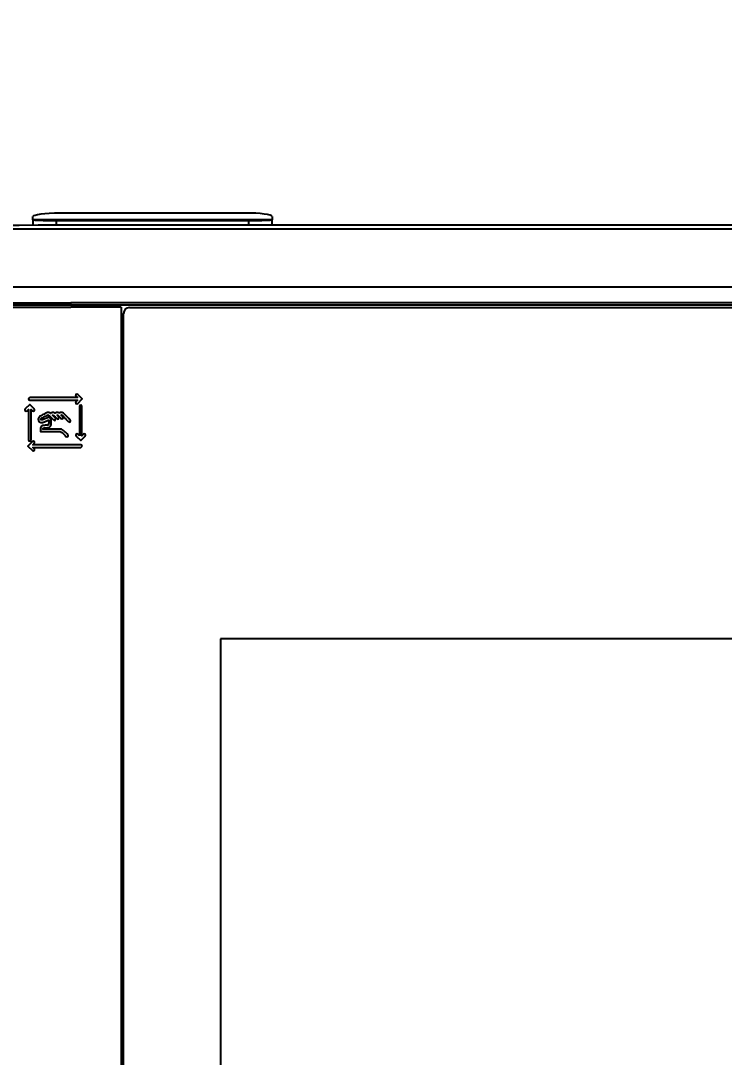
# Model space of a CAD drawing. Header units: millimetres. Extents: x 4086 to 8300, y 123 to 1549.
# Drawn here: x 6800.4 to 6860.7, y 1042.2 to 1131 of the extents above; entities that cross this region are included whole.
import ezdxf

# ---------------------------------------------------------------- set-up
doc = ezdxf.new("R2010")
doc.units = ezdxf.units.MM
for name, color, linetype in [('00_COMPONENTS', 7, 'Continuous'), ('layer 4', 7, 'Continuous'), ('尺寸', 3, 'Continuous')]:
    doc.layers.add(name, color=color, linetype=linetype)
doc.styles.add('思源黑', font='SourceHanSansCN-Normal.ttf')
doc.dimstyles.get("Standard").update_dxf_attribs({"dimscale": 6, "dimtxt": 7, "dimasz": 3, "dimexe": 0.18, "dimexo": 0.0625, "dimgap": 0.8, "dimtad": 1, "dimtoh": 1, "dimdec": 1, "dimzin": 0, "dimdsep": 46, "dimtxsty": '思源黑', "dimcen": 0.09, "dimclrd": 256, "dimclre": 256, "dimclrt": 256, "dimadec": 0, "dimazin": 2, "dimtfac": 1, "dimtdec": 1, "dimtofl": 0, "dimtmove": 0, "dimatfit": 3, "dimfxl": 1, "dimtolj": 1, "dimtzin": 0, "dimarcsym": 0})

# ---------------------------------------------------------------- blocks, each defined once
blk = doc.blocks.new('*D484')
at = {"layer": 'Defpoints', "color": 0}
for p in [(7029.45, 1173.623), (6763.612, 1092.597), (7029.45, 1092.164)]:
    blk.add_point(p, dxfattribs=at)
at = {"layer": '尺寸', "lineweight": -2}
for p, q in [((6763.612, 1092.785), (6763.612, 1174.163)), ((7029.45, 1092.352), (7029.45, 1174.163)), ((6772.612, 1173.623), (7020.45, 1173.623))]:
    blk.add_line(p, q, dxfattribs=at)
at = {"layer": '尺寸'}
for points in [[(6772.612, 1175.123), (6772.612, 1172.123), (6763.612, 1173.623)], [(7020.45, 1172.123), (7020.45, 1175.123), (7029.45, 1173.623)]]:
    blk.add_solid(points, dxfattribs=at)
at = {"layer": '尺寸', "insert": (6937.923, 1195.746), "char_height": 21, "attachment_point": 5, "style": '思源黑'}
blk.add_mtext('\\A1;\\A1;265.8', dxfattribs=at)
blk = doc.blocks.new('*D487')
at = {"layer": 'Defpoints', "color": 0}
for p in [(7037.408, 1245.703), (6763.612, 1092.785), (7037.408, 1073.181)]:
    blk.add_point(p, dxfattribs=at)
at = {"layer": '尺寸', "lineweight": -2}
for p, q in [((6763.612, 1092.972), (6763.612, 1246.243)), ((6772.612, 1245.703), (7028.408, 1245.703)), ((7037.408, 1073.368), (7037.408, 1246.243))]:
    blk.add_line(p, q, dxfattribs=at)
at = {"layer": '尺寸'}
for points in [[(6772.612, 1247.203), (6772.612, 1244.203), (6763.612, 1245.703)], [(7028.408, 1244.203), (7028.408, 1247.203), (7037.408, 1245.703)]]:
    blk.add_solid(points, dxfattribs=at)
at = {"layer": '尺寸', "insert": (6935.79, 1267.826), "char_height": 21, "attachment_point": 5, "style": '思源黑'}
blk.add_mtext('\\A1;\\A1;273.8', dxfattribs=at)

msp = doc.modelspace()

# ---------------------------------------------------------------- linework, layer by layer
at = {"layer": '00_COMPONENTS', "color": 7, "linetype": 'Continuous'}
for p, q in [((6819.667, 1114.514), (6803.767, 1114.497)), ((6801.467, 1113.939), (6801.467, 1114.205)), ((6801.467, 1113.939), (6801.467, 1113.461)), ((6821.967, 1113.939), (6801.467, 1113.939)), ((6803.467, 1113.878), (6803.467, 1113.461)), ((6803.467, 1113.878), (6819.967, 1113.878)), ((6819.967, 1113.463), (6819.967, 1113.878)), ((6821.967, 1114.228), (6821.967, 1113.939)), ((6821.967, 1113.464), (6821.967, 1113.939)), ((6804.727, 1106.665), (6804.727, 1106.815)), ((6988.34, 1106.815), (6804.727, 1106.815)), ((6804.727, 1106.665), (6988.34, 1106.665)), ((6809.034, 1106.465), (6804.727, 1106.465)), ((6809.034, 1106.465), (6809.034, 961.612)), ((6809.734, 1106.415), (6981.334, 1106.415)), ((6809.234, 962.162), (6809.234, 1105.915)), ((6817.534, 1078.038), (6817.534, 990.038)), ((6973.534, 1078.038), (6817.534, 1078.038))]:
    msp.add_line(p, q, dxfattribs=at)
msp.add_arc((6809.734, 1105.915), 0.5, 90, 180, dxfattribs=at)
for centre, major_axis, ratio, start_param, end_param in [((6803.767, 1114.208), (2.3, 0.003), 0.125543, 1.570657, 3.141453), ((6819.667, 1114.225), (2.3, 0.003), 0.125543, -0.000139, 1.570657), ((6803.467, 1113.93), (2, 0), 0.026186, 3.141593, 4.712389), ((6819.967, 1113.93), (2, 0), 0.026186, -1.570796, 0)]:
    msp.add_ellipse(centre, major_axis=major_axis, ratio=ratio, start_param=start_param, end_param=end_param, dxfattribs=at)
for points, knots in [([(6999.183, 1113.463), (6982.075, 1113.472), (6947.859, 1113.465), (6896.534, 1113.47), (6845.209, 1113.461), (6810.993, 1113.478), (6793.885, 1113.453)], [0, 0, 0, 0, 0.250002, 0.500002, 0.750003, 1, 1, 1, 1]), ([(6794.244, 1113.156), (6811.292, 1113.172), (6845.388, 1113.159), (6879.485, 1113.164), (6896.534, 1113.164)], [0, 0, 0, 0, 0.499993, 1, 1, 1, 1]), ([(6896.534, 1108.165), (6892.435, 1108.165), (6884.238, 1108.165), (6871.943, 1108.165), (6859.647, 1108.165), (6847.352, 1108.165), (6835.056, 1108.165), (6824.81, 1108.165), (6816.613, 1108.165), (6810.465, 1108.165), (6804.317, 1108.164), (6798.171, 1108.165), (6792.02, 1108.161), (6786.898, 1108.153), (6782.805, 1108.082), (6779.737, 1107.911), (6776.694, 1107.469), (6773.751, 1106.452), (6771.78, 1104.717), (6770.687, 1102.984), (6769.89, 1101.088), (6769.318, 1098.576), (6769.05, 1095.513), (6768.976, 1092.443), (6768.943, 1089.371), (6768.919, 1086.296), (6768.904, 1082.193), (6768.904, 1077.068), (6768.904, 1068.872), (6768.904, 1058.629), (6768.904, 1046.334), (6768.904, 1034.038), (6768.904, 1021.743), (6768.904, 1009.448), (6768.904, 999.206), (6768.904, 991.007), (6768.904, 985.882), (6768.919, 981.779), (6768.944, 978.707), (6768.976, 975.635), (6769.051, 972.564), (6769.318, 969.496), (6770.002, 966.488), (6771.385, 963.696), (6773.753, 961.632), (6776.68, 960.609), (6779.725, 960.166), (6782.802, 959.995), (6786.901, 959.924), (6792.022, 959.916), (6798.17, 959.911), (6804.317, 959.912), (6810.465, 959.912), (6816.613, 959.912), (6824.81, 959.912), (6835.056, 959.912), (6847.352, 959.912), (6859.647, 959.912), (6871.943, 959.912), (6884.238, 959.912), (6892.435, 959.912), (6896.534, 959.912)], [0, 0, 0, 0, 0.031258, 0.062515, 0.093773, 0.12503, 0.156288, 0.187546, 0.203174, 0.218804, 0.234431, 0.250064, 0.265681, 0.281339, 0.289127, 0.296905, 0.304752, 0.31255, 0.3203, 0.3242, 0.328112, 0.335929, 0.343723, 0.351535, 0.359344, 0.367155, 0.374992, 0.390635, 0.406242, 0.437497, 0.468755, 0.500012, 0.53127, 0.562527, 0.593784, 0.609382, 0.625053, 0.632872, 0.640675, 0.648485, 0.656303, 0.664103, 0.671927, 0.679731, 0.68745, 0.6952, 0.703045, 0.71088, 0.718683, 0.734311, 0.749937, 0.765568, 0.781197, 0.796825, 0.812455, 0.843712, 0.87497, 0.906227, 0.937485, 0.968742, 1, 1, 1, 1]), ([(6778.707, 1106.381), (6779.781, 1106.531), (6781.947, 1106.696), (6785.2, 1106.787), (6788.455, 1106.803), (6792.794, 1106.808), (6798.218, 1106.816), (6802.557, 1106.814), (6804.727, 1106.815)], [0, 0, 0, 0, 0.124963, 0.249962, 0.374967, 0.499974, 0.749987, 1, 1, 1, 1]), ([(6778.729, 1106.232), (6779.794, 1106.382), (6781.954, 1106.546), (6785.202, 1106.637), (6788.455, 1106.653), (6792.794, 1106.658), (6798.218, 1106.666), (6802.557, 1106.664), (6804.727, 1106.665)], [0, 0, 0, 0, 0.125, 0.25, 0.375, 0.5, 0.75, 1, 1, 1, 1]), ([(6778.757, 1106.034), (6779.65, 1106.164), (6782.898, 1106.429), (6791.566, 1106.466), (6799.328, 1106.465), (6804.727, 1106.465)], [0, 0, 0, 0, 0.10497, 0.377449, 1, 1, 1, 1])]:
    msp.add_open_spline(points, degree=3, knots=knots, dxfattribs=at)
at = {"layer": 'layer 4', "color": 7}
for points, knots in [([(6805.159, 1098.36), (6805.159, 1098.36), (6805.281, 1098.482), (6805.281, 1098.482), (6805.281, 1098.482), (6805.281, 1098.482), (6801.196, 1098.482), (6801.196, 1098.482), (6801.196, 1098.482), (6801.135, 1098.482), (6801.087, 1098.53), (6801.087, 1098.591), (6801.087, 1098.591), (6801.087, 1098.652), (6801.135, 1098.7), (6801.196, 1098.7), (6801.196, 1098.7), (6801.196, 1098.7), (6805.281, 1098.7), (6805.281, 1098.7), (6805.281, 1098.7), (6805.281, 1098.7), (6805.159, 1098.823), (6805.159, 1098.823), (6805.159, 1098.823), (6805.137, 1098.844), (6805.126, 1098.872), (6805.126, 1098.9), (6805.126, 1098.9), (6805.126, 1098.928), (6805.137, 1098.956), (6805.159, 1098.977), (6805.159, 1098.977), (6805.202, 1099.02), (6805.27, 1099.02), (6805.313, 1098.977), (6805.313, 1098.977), (6805.313, 1098.977), (6805.699, 1098.591), (6805.699, 1098.591), (6805.699, 1098.591), (6805.699, 1098.591), (6805.313, 1098.205), (6805.313, 1098.205), (6805.313, 1098.205), (6805.27, 1098.162), (6805.202, 1098.162), (6805.159, 1098.205), (6805.159, 1098.205), (6805.137, 1098.227), (6805.126, 1098.255), (6805.126, 1098.283), (6805.126, 1098.283), (6805.126, 1098.31), (6805.137, 1098.338), (6805.159, 1098.36)], [0, 0, 0, 0, 0.066667, 0.066667, 0.066667, 0.066667, 0.133333, 0.133333, 0.133333, 0.133333, 0.2, 0.2, 0.2, 0.2, 0.266667, 0.266667, 0.266667, 0.266667, 0.333333, 0.333333, 0.333333, 0.333333, 0.4, 0.4, 0.4, 0.4, 0.466667, 0.466667, 0.466667, 0.466667, 0.533333, 0.533333, 0.533333, 0.533333, 0.6, 0.6, 0.6, 0.6, 0.666667, 0.666667, 0.666667, 0.666667, 0.733333, 0.733333, 0.733333, 0.733333, 0.8, 0.8, 0.8, 0.8, 0.866667, 0.866667, 0.866667, 0.866667, 1, 1, 1, 1]), ([(6801.428, 1097.576), (6801.428, 1097.576), (6801.306, 1097.699), (6801.306, 1097.699), (6801.306, 1097.699), (6801.306, 1097.699), (6801.306, 1095.081), (6801.306, 1095.081), (6801.306, 1095.081), (6801.306, 1095.02), (6801.258, 1094.972), (6801.196, 1094.972), (6801.196, 1094.972), (6801.135, 1094.972), (6801.087, 1095.02), (6801.087, 1095.081), (6801.087, 1095.081), (6801.087, 1095.081), (6801.087, 1097.699), (6801.087, 1097.699), (6801.087, 1097.699), (6801.087, 1097.699), (6800.965, 1097.576), (6800.965, 1097.576), (6800.965, 1097.576), (6800.922, 1097.533), (6800.854, 1097.533), (6800.811, 1097.576), (6800.811, 1097.576), (6800.789, 1097.598), (6800.778, 1097.626), (6800.778, 1097.654), (6800.778, 1097.654), (6800.778, 1097.681), (6800.789, 1097.709), (6800.811, 1097.731), (6800.811, 1097.731), (6800.811, 1097.731), (6801.196, 1098.117), (6801.196, 1098.117), (6801.196, 1098.117), (6801.196, 1098.117), (6801.582, 1097.731), (6801.582, 1097.731), (6801.582, 1097.731), (6801.604, 1097.709), (6801.615, 1097.681), (6801.615, 1097.654), (6801.615, 1097.654), (6801.615, 1097.626), (6801.604, 1097.598), (6801.582, 1097.576), (6801.582, 1097.576), (6801.539, 1097.533), (6801.471, 1097.533), (6801.428, 1097.576)], [0, 0, 0, 0, 0.066667, 0.066667, 0.066667, 0.066667, 0.133333, 0.133333, 0.133333, 0.133333, 0.2, 0.2, 0.2, 0.2, 0.266667, 0.266667, 0.266667, 0.266667, 0.333333, 0.333333, 0.333333, 0.333333, 0.4, 0.4, 0.4, 0.4, 0.466667, 0.466667, 0.466667, 0.466667, 0.533333, 0.533333, 0.533333, 0.533333, 0.6, 0.6, 0.6, 0.6, 0.666667, 0.666667, 0.666667, 0.666667, 0.733333, 0.733333, 0.733333, 0.733333, 0.8, 0.8, 0.8, 0.8, 0.866667, 0.866667, 0.866667, 0.866667, 1, 1, 1, 1]), ([(6803.729, 1097.371), (6803.754, 1097.387), (6803.788, 1097.405), (6803.815, 1097.415), (6803.815, 1097.415), (6803.849, 1097.427), (6803.883, 1097.434), (6803.916, 1097.434), (6803.916, 1097.434), (6803.945, 1097.434), (6803.972, 1097.43), (6803.998, 1097.421), (6803.998, 1097.421), (6804.011, 1097.416), (6804.023, 1097.411), (6804.035, 1097.404), (6804.035, 1097.404), (6804.078, 1097.378), (6804.186, 1097.279), (6804.357, 1097.106), (6804.357, 1097.106), (6804.42, 1097.042), (6804.482, 1096.979), (6804.541, 1096.916), (6804.541, 1096.916), (6804.599, 1096.856), (6804.638, 1096.814), (6804.659, 1096.789), (6804.659, 1096.789), (6804.677, 1096.768), (6804.686, 1096.743), (6804.686, 1096.718), (6804.686, 1096.718), (6804.686, 1096.687), (6804.673, 1096.657), (6804.648, 1096.635), (6804.648, 1096.635), (6804.602, 1096.595), (6804.534, 1096.6), (6804.494, 1096.647), (6804.494, 1096.647), (6804.475, 1096.668), (6804.438, 1096.708), (6804.383, 1096.766), (6804.383, 1096.766), (6804.325, 1096.828), (6804.264, 1096.89), (6804.202, 1096.953), (6804.202, 1096.953), (6804.131, 1097.025), (6804.07, 1097.084), (6804.021, 1097.131), (6804.021, 1097.131), (6803.968, 1097.18), (6803.929, 1097.209), (6803.918, 1097.216), (6803.918, 1097.216), (6803.912, 1097.216), (6803.905, 1097.215), (6803.897, 1097.212), (6803.897, 1097.212), (6803.945, 1097.162), (6803.992, 1097.111), (6804.038, 1097.058), (6804.038, 1097.058), (6804.056, 1097.037), (6804.065, 1097.011), (6804.065, 1096.986), (6804.065, 1096.986), (6804.065, 1096.956), (6804.052, 1096.926), (6804.026, 1096.904), (6804.026, 1096.904), (6803.98, 1096.864), (6803.912, 1096.869), (6803.872, 1096.915), (6803.872, 1096.915), (6803.821, 1096.975), (6803.768, 1097.032), (6803.714, 1097.088), (6803.714, 1097.088), (6803.646, 1097.157), (6803.592, 1097.201), (6803.565, 1097.216), (6803.565, 1097.216), (6803.557, 1097.216), (6803.548, 1097.214), (6803.536, 1097.21), (6803.536, 1097.21), (6803.583, 1097.161), (6803.616, 1097.105), (6803.661, 1097.053), (6803.661, 1097.053), (6803.679, 1097.032), (6803.688, 1097.006), (6803.688, 1096.981), (6803.688, 1096.981), (6803.688, 1096.951), (6803.675, 1096.921), (6803.649, 1096.899), (6803.649, 1096.899), (6803.603, 1096.859), (6803.535, 1096.864), (6803.495, 1096.91), (6803.495, 1096.91), (6803.444, 1096.97), (6803.391, 1097.027), (6803.337, 1097.082), (6803.337, 1097.082), (6803.269, 1097.152), (6803.214, 1097.196), (6803.188, 1097.211), (6803.188, 1097.211), (6803.18, 1097.211), (6803.171, 1097.209), (6803.159, 1097.205), (6803.159, 1097.205), (6803.199, 1097.166), (6803.23, 1097.12), (6803.273, 1097.073), (6803.273, 1097.073), (6803.318, 1097.025), (6803.36, 1096.978), (6803.398, 1096.932), (6803.398, 1096.932), (6803.416, 1096.911), (6803.425, 1096.886), (6803.425, 1096.861), (6803.425, 1096.861), (6803.425, 1096.831), (6803.411, 1096.8), (6803.385, 1096.778), (6803.385, 1096.778), (6803.339, 1096.739), (6803.271, 1096.745), (6803.232, 1096.791), (6803.232, 1096.791), (6803.195, 1096.834), (6803.156, 1096.879), (6803.113, 1096.925), (6803.113, 1096.925), (6803.062, 1096.98), (6803.014, 1097.029), (6802.969, 1097.072), (6802.969, 1097.072), (6802.917, 1097.121), (6802.872, 1097.159), (6802.836, 1097.185), (6802.836, 1097.185), (6802.818, 1097.198), (6802.797, 1097.21), (6802.785, 1097.215), (6802.785, 1097.215), (6802.781, 1097.215), (6802.774, 1097.213), (6802.766, 1097.21), (6802.766, 1097.21), (6802.748, 1097.206), (6802.727, 1097.198), (6802.701, 1097.188), (6802.701, 1097.188), (6802.652, 1097.168), (6802.591, 1097.14), (6802.519, 1097.104), (6802.519, 1097.104), (6802.405, 1097.048), (6802.287, 1096.984), (6802.166, 1096.914), (6802.166, 1096.914), (6802.156, 1096.899), (6802.149, 1096.884), (6802.145, 1096.869), (6802.145, 1096.869), (6802.143, 1096.863), (6802.142, 1096.855), (6802.142, 1096.848), (6802.142, 1096.848), (6802.142, 1096.837), (6802.144, 1096.825), (6802.147, 1096.817), (6802.147, 1096.817), (6802.153, 1096.804), (6802.159, 1096.797), (6802.166, 1096.794), (6802.166, 1096.794), (6802.176, 1096.79), (6802.196, 1096.788), (6802.226, 1096.788), (6802.226, 1096.788), (6802.237, 1096.788), (6802.32, 1096.82), (6802.477, 1096.886), (6802.477, 1096.886), (6802.559, 1096.92), (6802.617, 1096.944), (6802.651, 1096.957), (6802.651, 1096.957), (6802.679, 1096.967), (6802.703, 1096.976), (6802.722, 1096.982), (6802.722, 1096.982), (6802.751, 1096.991), (6802.775, 1096.995), (6802.794, 1096.995), (6802.794, 1096.995), (6802.856, 1096.995), (6802.908, 1096.981), (6802.949, 1096.952), (6802.949, 1096.952), (6802.964, 1096.942), (6802.977, 1096.931), (6802.988, 1096.917), (6802.988, 1096.917), (6802.999, 1096.904), (6803.008, 1096.89), (6803.016, 1096.874), (6803.016, 1096.874), (6803.031, 1096.843), (6803.038, 1096.808), (6803.038, 1096.768), (6803.038, 1096.768), (6803.038, 1096.768), (6803.036, 1096.547), (6803.036, 1096.547), (6803.036, 1096.547), (6803.036, 1096.547), (6803.035, 1096.464), (6803.035, 1096.464), (6803.035, 1096.464), (6803.035, 1096.394), (6803.016, 1096.324), (6802.986, 1096.27), (6802.986, 1096.27), (6802.97, 1096.242), (6802.937, 1096.208), (6802.914, 1096.188), (6802.914, 1096.188), (6802.901, 1096.178), (6802.888, 1096.17), (6802.874, 1096.163), (6802.874, 1096.163), (6802.853, 1096.152), (6802.83, 1096.144), (6802.806, 1096.14), (6802.806, 1096.14), (6802.771, 1096.133), (6802.73, 1096.127), (6802.682, 1096.123), (6802.682, 1096.123), (6802.654, 1096.12), (6802.613, 1096.117), (6802.559, 1096.114), (6802.559, 1096.114), (6802.492, 1096.109), (6802.445, 1096.106), (6802.418, 1096.102), (6802.418, 1096.102), (6802.383, 1096.098), (6802.353, 1096.082), (6802.343, 1096.077), (6802.343, 1096.077), (6802.337, 1096.065), (6802.333, 1096.05), (6802.329, 1096.031), (6802.329, 1096.031), (6802.328, 1096.023), (6802.327, 1096.015), (6802.326, 1096.007), (6802.326, 1096.007), (6802.326, 1096.007), (6803.82, 1096.007), (6803.82, 1096.007), (6803.82, 1096.007), (6803.876, 1096.007), (6803.94, 1095.985), (6804.011, 1095.943), (6804.011, 1095.943), (6804.063, 1095.912), (6804.121, 1095.869), (6804.184, 1095.814), (6804.184, 1095.814), (6804.235, 1095.77), (6804.287, 1095.719), (6804.341, 1095.663), (6804.341, 1095.663), (6804.386, 1095.616), (6804.427, 1095.571), (6804.464, 1095.526), (6804.464, 1095.526), (6804.481, 1095.506), (6804.489, 1095.481), (6804.489, 1095.456), (6804.489, 1095.456), (6804.489, 1095.425), (6804.476, 1095.395), (6804.45, 1095.373), (6804.45, 1095.373), (6804.403, 1095.334), (6804.335, 1095.34), (6804.296, 1095.387), (6804.296, 1095.387), (6804.262, 1095.427), (6804.225, 1095.469), (6804.184, 1095.512), (6804.184, 1095.512), (6804.134, 1095.564), (6804.086, 1095.61), (6804.04, 1095.65), (6804.04, 1095.65), (6803.987, 1095.696), (6803.94, 1095.731), (6803.899, 1095.755), (6803.899, 1095.755), (6803.879, 1095.767), (6803.861, 1095.776), (6803.846, 1095.782), (6803.846, 1095.782), (6803.834, 1095.786), (6803.826, 1095.788), (6803.82, 1095.788), (6803.82, 1095.788), (6803.82, 1095.788), (6802.129, 1095.788), (6802.129, 1095.788), (6802.129, 1095.788), (6802.129, 1095.788), (6802.114, 1095.88), (6802.114, 1095.88), (6802.114, 1095.88), (6802.109, 1095.907), (6802.107, 1095.935), (6802.107, 1095.965), (6802.107, 1095.965), (6802.107, 1095.998), (6802.109, 1096.039), (6802.114, 1096.068), (6802.114, 1096.068), (6802.121, 1096.111), (6802.134, 1096.148), (6802.151, 1096.18), (6802.151, 1096.18), (6802.169, 1096.213), (6802.192, 1096.24), (6802.219, 1096.261), (6802.219, 1096.261), (6802.228, 1096.268), (6802.237, 1096.274), (6802.247, 1096.28), (6802.247, 1096.28), (6802.281, 1096.298), (6802.328, 1096.311), (6802.39, 1096.319), (6802.39, 1096.319), (6802.422, 1096.323), (6802.474, 1096.327), (6802.545, 1096.331), (6802.545, 1096.331), (6802.598, 1096.335), (6802.636, 1096.338), (6802.662, 1096.34), (6802.662, 1096.34), (6802.702, 1096.344), (6802.746, 1096.352), (6802.774, 1096.357), (6802.774, 1096.357), (6802.783, 1096.361), (6802.791, 1096.369), (6802.798, 1096.38), (6802.798, 1096.38), (6802.811, 1096.402), (6802.817, 1096.43), (6802.817, 1096.464), (6802.817, 1096.464), (6802.817, 1096.464), (6802.818, 1096.55), (6802.818, 1096.55), (6802.818, 1096.55), (6802.818, 1096.55), (6802.819, 1096.774), (6802.819, 1096.774), (6802.819, 1096.774), (6802.816, 1096.775), (6802.808, 1096.774), (6802.8, 1096.774), (6802.8, 1096.774), (6802.786, 1096.769), (6802.753, 1096.762), (6802.729, 1096.753), (6802.729, 1096.753), (6802.697, 1096.74), (6802.641, 1096.718), (6802.561, 1096.684), (6802.561, 1096.684), (6802.475, 1096.649), (6802.414, 1096.624), (6802.378, 1096.61), (6802.378, 1096.61), (6802.348, 1096.598), (6802.322, 1096.59), (6802.302, 1096.583), (6802.302, 1096.583), (6802.271, 1096.574), (6802.246, 1096.569), (6802.226, 1096.569), (6802.226, 1096.569), (6802.201, 1096.569), (6802.179, 1096.571), (6802.161, 1096.573), (6802.161, 1096.573), (6802.133, 1096.576), (6802.108, 1096.582), (6802.085, 1096.591), (6802.085, 1096.591), (6802.066, 1096.599), (6802.049, 1096.608), (6802.033, 1096.619), (6802.033, 1096.619), (6801.999, 1096.644), (6801.971, 1096.678), (6801.95, 1096.721), (6801.95, 1096.721), (6801.937, 1096.748), (6801.929, 1096.776), (6801.925, 1096.804), (6801.925, 1096.804), (6801.923, 1096.817), (6801.922, 1096.83), (6801.922, 1096.843), (6801.922, 1096.843), (6801.922, 1096.872), (6801.927, 1096.902), (6801.936, 1096.932), (6801.936, 1096.932), (6801.949, 1096.977), (6801.972, 1097.021), (6802.005, 1097.064), (6802.005, 1097.064), (6802.005, 1097.064), (6802.018, 1097.081), (6802.018, 1097.081), (6802.018, 1097.081), (6802.018, 1097.081), (6802.036, 1097.091), (6802.036, 1097.091), (6802.036, 1097.091), (6802.169, 1097.168), (6802.297, 1097.238), (6802.421, 1097.3), (6802.421, 1097.3), (6802.499, 1097.339), (6802.566, 1097.369), (6802.62, 1097.391), (6802.62, 1097.391), (6802.694, 1097.42), (6802.75, 1097.434), (6802.789, 1097.434), (6802.789, 1097.434), (6802.819, 1097.434), (6802.85, 1097.426), (6802.884, 1097.41), (6802.884, 1097.41), (6802.908, 1097.399), (6802.934, 1097.383), (6802.962, 1097.363), (6802.962, 1097.363), (6802.967, 1097.36), (6802.972, 1097.356), (6802.978, 1097.352), (6802.978, 1097.352), (6802.987, 1097.359), (6802.996, 1097.365), (6803.006, 1097.371), (6803.006, 1097.371), (6803.032, 1097.387), (6803.058, 1097.4), (6803.085, 1097.41), (6803.085, 1097.41), (6803.119, 1097.422), (6803.153, 1097.429), (6803.186, 1097.429), (6803.186, 1097.429), (6803.215, 1097.429), (6803.242, 1097.425), (6803.268, 1097.416), (6803.268, 1097.416), (6803.28, 1097.411), (6803.293, 1097.406), (6803.305, 1097.399), (6803.305, 1097.399), (6803.32, 1097.39), (6803.339, 1097.377), (6803.359, 1097.36), (6803.359, 1097.36), (6803.367, 1097.366), (6803.375, 1097.371), (6803.383, 1097.376), (6803.383, 1097.376), (6803.409, 1097.392), (6803.435, 1097.405), (6803.462, 1097.415), (6803.462, 1097.415), (6803.496, 1097.427), (6803.53, 1097.434), (6803.563, 1097.434), (6803.563, 1097.434), (6803.592, 1097.434), (6803.619, 1097.43), (6803.645, 1097.421), (6803.645, 1097.421), (6803.658, 1097.416), (6803.67, 1097.411), (6803.682, 1097.404), (6803.682, 1097.404), (6803.695, 1097.396), (6803.711, 1097.385), (6803.729, 1097.371)], [0, 0, 0, 0, 0.007692, 0.007692, 0.007692, 0.007692, 0.015385, 0.015385, 0.015385, 0.015385, 0.023077, 0.023077, 0.023077, 0.023077, 0.030769, 0.030769, 0.030769, 0.030769, 0.038462, 0.038462, 0.038462, 0.038462, 0.046154, 0.046154, 0.046154, 0.046154, 0.053846, 0.053846, 0.053846, 0.053846, 0.061538, 0.061538, 0.061538, 0.061538, 0.069231, 0.069231, 0.069231, 0.069231, 0.076923, 0.076923, 0.076923, 0.076923, 0.084615, 0.084615, 0.084615, 0.084615, 0.092308, 0.092308, 0.092308, 0.092308, 0.1, 0.1, 0.1, 0.1, 0.107692, 0.107692, 0.107692, 0.107692, 0.115385, 0.115385, 0.115385, 0.115385, 0.123077, 0.123077, 0.123077, 0.123077, 0.130769, 0.130769, 0.130769, 0.130769, 0.138462, 0.138462, 0.138462, 0.138462, 0.146154, 0.146154, 0.146154, 0.146154, 0.153846, 0.153846, 0.153846, 0.153846, 0.161538, 0.161538, 0.161538, 0.161538, 0.169231, 0.169231, 0.169231, 0.169231, 0.176923, 0.176923, 0.176923, 0.176923, 0.184615, 0.184615, 0.184615, 0.184615, 0.192308, 0.192308, 0.192308, 0.192308, 0.2, 0.2, 0.2, 0.2, 0.207692, 0.207692, 0.207692, 0.207692, 0.215385, 0.215385, 0.215385, 0.215385, 0.223077, 0.223077, 0.223077, 0.223077, 0.230769, 0.230769, 0.230769, 0.230769, 0.238462, 0.238462, 0.238462, 0.238462, 0.246154, 0.246154, 0.246154, 0.246154, 0.253846, 0.253846, 0.253846, 0.253846, 0.261538, 0.261538, 0.261538, 0.261538, 0.269231, 0.269231, 0.269231, 0.269231, 0.276923, 0.276923, 0.276923, 0.276923, 0.284615, 0.284615, 0.284615, 0.284615, 0.292308, 0.292308, 0.292308, 0.292308, 0.3, 0.3, 0.3, 0.3, 0.307692, 0.307692, 0.307692, 0.307692, 0.315385, 0.315385, 0.315385, 0.315385, 0.323077, 0.323077, 0.323077, 0.323077, 0.330769, 0.330769, 0.330769, 0.330769, 0.338462, 0.338462, 0.338462, 0.338462, 0.346154, 0.346154, 0.346154, 0.346154, 0.353846, 0.353846, 0.353846, 0.353846, 0.361538, 0.361538, 0.361538, 0.361538, 0.369231, 0.369231, 0.369231, 0.369231, 0.376923, 0.376923, 0.376923, 0.376923, 0.384615, 0.384615, 0.384615, 0.384615, 0.392308, 0.392308, 0.392308, 0.392308, 0.4, 0.4, 0.4, 0.4, 0.407692, 0.407692, 0.407692, 0.407692, 0.415385, 0.415385, 0.415385, 0.415385, 0.423077, 0.423077, 0.423077, 0.423077, 0.430769, 0.430769, 0.430769, 0.430769, 0.438462, 0.438462, 0.438462, 0.438462, 0.446154, 0.446154, 0.446154, 0.446154, 0.453846, 0.453846, 0.453846, 0.453846, 0.461538, 0.461538, 0.461538, 0.461538, 0.469231, 0.469231, 0.469231, 0.469231, 0.476923, 0.476923, 0.476923, 0.476923, 0.484615, 0.484615, 0.484615, 0.484615, 0.492308, 0.492308, 0.492308, 0.492308, 0.5, 0.5, 0.5, 0.5, 0.507692, 0.507692, 0.507692, 0.507692, 0.515385, 0.515385, 0.515385, 0.515385, 0.523077, 0.523077, 0.523077, 0.523077, 0.530769, 0.530769, 0.530769, 0.530769, 0.538462, 0.538462, 0.538462, 0.538462, 0.546154, 0.546154, 0.546154, 0.546154, 0.553846, 0.553846, 0.553846, 0.553846, 0.561538, 0.561538, 0.561538, 0.561538, 0.569231, 0.569231, 0.569231, 0.569231, 0.576923, 0.576923, 0.576923, 0.576923, 0.584615, 0.584615, 0.584615, 0.584615, 0.592308, 0.592308, 0.592308, 0.592308, 0.6, 0.6, 0.6, 0.6, 0.607692, 0.607692, 0.607692, 0.607692, 0.615385, 0.615385, 0.615385, 0.615385, 0.623077, 0.623077, 0.623077, 0.623077, 0.630769, 0.630769, 0.630769, 0.630769, 0.638462, 0.638462, 0.638462, 0.638462, 0.646154, 0.646154, 0.646154, 0.646154, 0.653846, 0.653846, 0.653846, 0.653846, 0.661538, 0.661538, 0.661538, 0.661538, 0.669231, 0.669231, 0.669231, 0.669231, 0.676923, 0.676923, 0.676923, 0.676923, 0.684615, 0.684615, 0.684615, 0.684615, 0.692308, 0.692308, 0.692308, 0.692308, 0.7, 0.7, 0.7, 0.7, 0.707692, 0.707692, 0.707692, 0.707692, 0.715385, 0.715385, 0.715385, 0.715385, 0.723077, 0.723077, 0.723077, 0.723077, 0.730769, 0.730769, 0.730769, 0.730769, 0.738462, 0.738462, 0.738462, 0.738462, 0.746154, 0.746154, 0.746154, 0.746154, 0.753846, 0.753846, 0.753846, 0.753846, 0.761538, 0.761538, 0.761538, 0.761538, 0.769231, 0.769231, 0.769231, 0.769231, 0.776923, 0.776923, 0.776923, 0.776923, 0.784615, 0.784615, 0.784615, 0.784615, 0.792308, 0.792308, 0.792308, 0.792308, 0.8, 0.8, 0.8, 0.8, 0.807692, 0.807692, 0.807692, 0.807692, 0.815385, 0.815385, 0.815385, 0.815385, 0.823077, 0.823077, 0.823077, 0.823077, 0.830769, 0.830769, 0.830769, 0.830769, 0.838462, 0.838462, 0.838462, 0.838462, 0.846154, 0.846154, 0.846154, 0.846154, 0.853846, 0.853846, 0.853846, 0.853846, 0.861538, 0.861538, 0.861538, 0.861538, 0.869231, 0.869231, 0.869231, 0.869231, 0.876923, 0.876923, 0.876923, 0.876923, 0.884615, 0.884615, 0.884615, 0.884615, 0.892308, 0.892308, 0.892308, 0.892308, 0.9, 0.9, 0.9, 0.9, 0.907692, 0.907692, 0.907692, 0.907692, 0.915385, 0.915385, 0.915385, 0.915385, 0.923077, 0.923077, 0.923077, 0.923077, 0.930769, 0.930769, 0.930769, 0.930769, 0.938462, 0.938462, 0.938462, 0.938462, 0.946154, 0.946154, 0.946154, 0.946154, 0.953846, 0.953846, 0.953846, 0.953846, 0.961538, 0.961538, 0.961538, 0.961538, 0.969231, 0.969231, 0.969231, 0.969231, 0.976923, 0.976923, 0.976923, 0.976923, 0.984615, 0.984615, 0.984615, 0.984615, 1, 1, 1, 1]), ([(6805.452, 1095.443), (6805.452, 1095.443), (6805.452, 1097.953), (6805.452, 1097.953), (6805.452, 1097.953), (6805.452, 1098.014), (6805.5, 1098.062), (6805.561, 1098.062), (6805.561, 1098.062), (6805.622, 1098.062), (6805.67, 1098.014), (6805.67, 1097.953), (6805.67, 1097.953), (6805.67, 1097.953), (6805.67, 1095.443), (6805.67, 1095.443), (6805.67, 1095.443), (6805.67, 1095.443), (6805.793, 1095.565), (6805.793, 1095.565), (6805.793, 1095.565), (6805.836, 1095.609), (6805.904, 1095.609), (6805.947, 1095.565), (6805.947, 1095.565), (6805.969, 1095.544), (6805.979, 1095.516), (6805.979, 1095.488), (6805.979, 1095.488), (6805.979, 1095.46), (6805.969, 1095.433), (6805.947, 1095.411), (6805.947, 1095.411), (6805.947, 1095.411), (6805.561, 1095.025), (6805.561, 1095.025), (6805.561, 1095.025), (6805.561, 1095.025), (6805.175, 1095.411), (6805.175, 1095.411), (6805.175, 1095.411), (6805.154, 1095.433), (6805.143, 1095.46), (6805.143, 1095.488), (6805.143, 1095.488), (6805.143, 1095.516), (6805.154, 1095.544), (6805.175, 1095.565), (6805.175, 1095.565), (6805.218, 1095.609), (6805.286, 1095.609), (6805.33, 1095.565), (6805.33, 1095.565), (6805.33, 1095.565), (6805.452, 1095.443), (6805.452, 1095.443)], [0, 0, 0, 0, 0.066667, 0.066667, 0.066667, 0.066667, 0.133333, 0.133333, 0.133333, 0.133333, 0.2, 0.2, 0.2, 0.2, 0.266667, 0.266667, 0.266667, 0.266667, 0.333333, 0.333333, 0.333333, 0.333333, 0.4, 0.4, 0.4, 0.4, 0.466667, 0.466667, 0.466667, 0.466667, 0.533333, 0.533333, 0.533333, 0.533333, 0.6, 0.6, 0.6, 0.6, 0.666667, 0.666667, 0.666667, 0.666667, 0.733333, 0.733333, 0.733333, 0.733333, 0.8, 0.8, 0.8, 0.8, 0.866667, 0.866667, 0.866667, 0.866667, 1, 1, 1, 1]), ([(6801.581, 1094.786), (6801.581, 1094.786), (6801.459, 1094.663), (6801.459, 1094.663), (6801.459, 1094.663), (6801.459, 1094.663), (6805.566, 1094.663), (6805.566, 1094.663), (6805.566, 1094.663), (6805.628, 1094.663), (6805.676, 1094.615), (6805.676, 1094.554), (6805.676, 1094.554), (6805.676, 1094.493), (6805.628, 1094.445), (6805.566, 1094.445), (6805.566, 1094.445), (6805.566, 1094.445), (6801.459, 1094.445), (6801.459, 1094.445), (6801.459, 1094.445), (6801.459, 1094.445), (6801.581, 1094.323), (6801.581, 1094.323), (6801.581, 1094.323), (6801.603, 1094.301), (6801.614, 1094.273), (6801.614, 1094.245), (6801.614, 1094.245), (6801.614, 1094.218), (6801.603, 1094.19), (6801.581, 1094.168), (6801.581, 1094.168), (6801.538, 1094.125), (6801.47, 1094.125), (6801.427, 1094.168), (6801.427, 1094.168), (6801.427, 1094.168), (6801.041, 1094.554), (6801.041, 1094.554), (6801.041, 1094.554), (6801.041, 1094.554), (6801.427, 1094.94), (6801.427, 1094.94), (6801.427, 1094.94), (6801.47, 1094.983), (6801.538, 1094.983), (6801.581, 1094.94), (6801.581, 1094.94), (6801.603, 1094.918), (6801.614, 1094.891), (6801.614, 1094.863), (6801.614, 1094.863), (6801.614, 1094.835), (6801.603, 1094.807), (6801.581, 1094.786)], [0, 0, 0, 0, 0.066667, 0.066667, 0.066667, 0.066667, 0.133333, 0.133333, 0.133333, 0.133333, 0.2, 0.2, 0.2, 0.2, 0.266667, 0.266667, 0.266667, 0.266667, 0.333333, 0.333333, 0.333333, 0.333333, 0.4, 0.4, 0.4, 0.4, 0.466667, 0.466667, 0.466667, 0.466667, 0.533333, 0.533333, 0.533333, 0.533333, 0.6, 0.6, 0.6, 0.6, 0.666667, 0.666667, 0.666667, 0.666667, 0.733333, 0.733333, 0.733333, 0.733333, 0.8, 0.8, 0.8, 0.8, 0.866667, 0.866667, 0.866667, 0.866667, 1, 1, 1, 1])]:
    msp.add_open_spline(points, degree=3, knots=knots, dxfattribs=at)

# ---------------------------------------------------------------- dimensions: what is measured, and where the dimension line sits
at = {"layer": '尺寸'}
for base, p1, p2, picture, middle in [((7037.408, 1245.703), (6763.612, 1092.785), (7037.408, 1073.181), '*D487', (6935.79, 1245.703)), ((7029.45, 1173.623), (6763.612, 1092.597), (7029.45, 1092.164), '*D484', (6937.923, 1173.623))]:
    dim = msp.add_linear_dim(base=base, p1=p1, p2=p2, text='\\A1;<>', dimstyle='Standard', override={"dimscale": 3, "dimtxt": 7, "dimtxsty": '思源黑'}, dxfattribs=at)
    dim.commit()
    dim.dimension.update_dxf_attribs({"geometry": picture, "text_midpoint": middle, "dimtype": 160})

doc.saveas('drawing.dxf')
